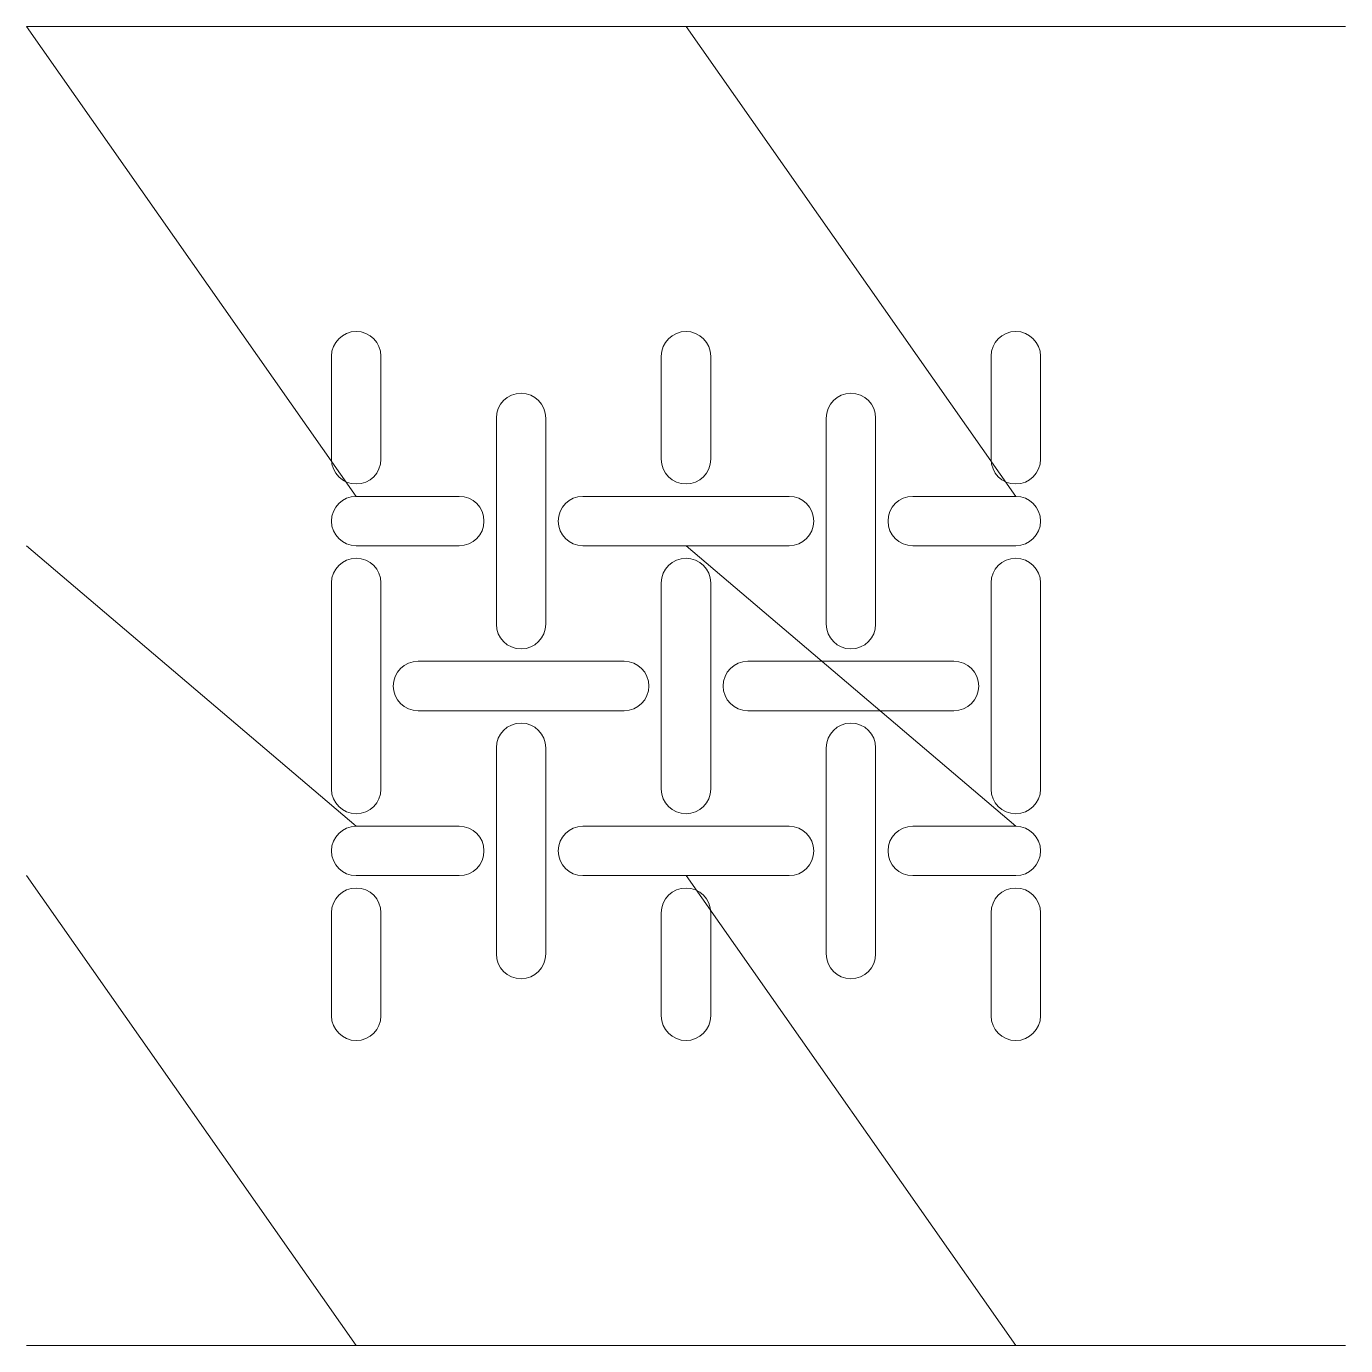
# Model space of a CAD drawing. Header units: metres. Extents: x 0 to 80, y 0 to 80.
import ezdxf

# ---------------------------------------------------------------- set-up
doc = ezdxf.new("R2010")
doc.units = ezdxf.units.M
doc.layers.add('TOP', color=1, linetype='Continuous', lineweight=0)

msp = doc.modelspace()

# ---------------------------------------------------------------- linework, layer by layer
at = {"layer": 'TOP'}
for p, q in [((80, 80), (0, 80)), ((20, 51.5), (0, 80)), ((60, 51.5), (40, 80)), ((18.5, 53.75), (18.5, 60)), ((21.5, 53.75), (21.5, 60)), ((38.5, 53.75), (38.5, 60)), ((41.5, 53.75), (41.5, 60)), ((58.5, 53.75), (58.5, 60)), ((61.5, 53.75), (61.5, 60)), ((28.5, 43.75), (28.5, 56.25)), ((31.5, 43.75), (31.5, 56.25)), ((48.5, 43.75), (48.5, 56.25)), ((51.5, 43.75), (51.5, 56.25)), ((20, 51.5), (26.25, 51.5)), ((33.75, 51.5), (46.25, 51.5)), ((53.75, 51.5), (60, 51.5)), ((20, 31.5), (0, 48.5)), ((20, 48.5), (26.25, 48.5)), ((33.75, 48.5), (46.25, 48.5)), ((60, 31.5), (40, 48.5)), ((53.75, 48.5), (60, 48.5)), ((18.5, 33.75), (18.5, 46.25)), ((21.5, 33.75), (21.5, 46.25)), ((38.5, 33.75), (38.5, 46.25)), ((41.5, 33.75), (41.5, 46.25)), ((58.5, 33.75), (58.5, 46.25)), ((61.5, 33.75), (61.5, 46.25)), ((23.75, 41.5), (36.25, 41.5)), ((43.75, 41.5), (56.25, 41.5)), ((23.75, 38.5), (36.25, 38.5)), ((43.75, 38.5), (56.25, 38.5)), ((28.5, 23.75), (28.5, 36.25)), ((31.5, 23.75), (31.5, 36.25)), ((48.5, 23.75), (48.5, 36.25)), ((51.5, 23.75), (51.5, 36.25)), ((20, 31.5), (26.25, 31.5)), ((33.75, 31.5), (46.25, 31.5)), ((53.75, 31.5), (60, 31.5)), ((20, 0), (0, 28.5)), ((20, 28.5), (26.25, 28.5)), ((33.75, 28.5), (46.25, 28.5)), ((60, 0), (40, 28.5)), ((53.75, 28.5), (60, 28.5)), ((18.5, 20), (18.5, 26.25)), ((21.5, 20), (21.5, 26.25)), ((38.5, 20), (38.5, 26.25)), ((41.5, 20), (41.5, 26.25)), ((58.5, 20), (58.5, 26.25)), ((61.5, 20), (61.5, 26.25)), ((0, 0), (80, 0))]:
    msp.add_line(p, q, dxfattribs=at)
for centre, start, end in [((20, 60), 0, 180), ((40, 60), 0, 180), ((60, 60), 0, 180), ((30, 56.25), 0, 180), ((50, 56.25), 0, 180), ((20, 53.75), -180, 0), ((40, 53.75), -180, 0), ((60, 53.75), -180, 0), ((20, 50), -270, -90), ((26.25, 50), -90, 90), ((33.75, 50), -270, -90), ((46.25, 50), -90, 90), ((53.75, 50), -270, -90), ((60, 50), -90, 90), ((20, 46.25), 0, 180), ((40, 46.25), 0, 180), ((60, 46.25), 0, 180), ((30, 43.75), -180, 0), ((50, 43.75), -180, 0), ((23.75, 40), -270, -90), ((36.25, 40), -90, 90), ((43.75, 40), -270, -90), ((56.25, 40), -90, 90), ((30, 36.25), 0, 180), ((50, 36.25), 0, 180), ((20, 33.75), -180, 0), ((40, 33.75), -180, 0), ((60, 33.75), -180, 0), ((20, 30), -270, -90), ((26.25, 30), -90, 90), ((33.75, 30), -270, -90), ((46.25, 30), -90, 90), ((53.75, 30), -270, -90), ((60, 30), -90, 90), ((20, 26.25), 0, 180), ((40, 26.25), 0, 180), ((60, 26.25), 0, 180), ((30, 23.75), -180, 0), ((50, 23.75), -180, 0), ((20, 20), -180, 0), ((40, 20), -180, 0), ((60, 20), -180, 0)]:
    msp.add_arc(centre, 1.5, start, end, dxfattribs=at)

doc.saveas('drawing.dxf')
